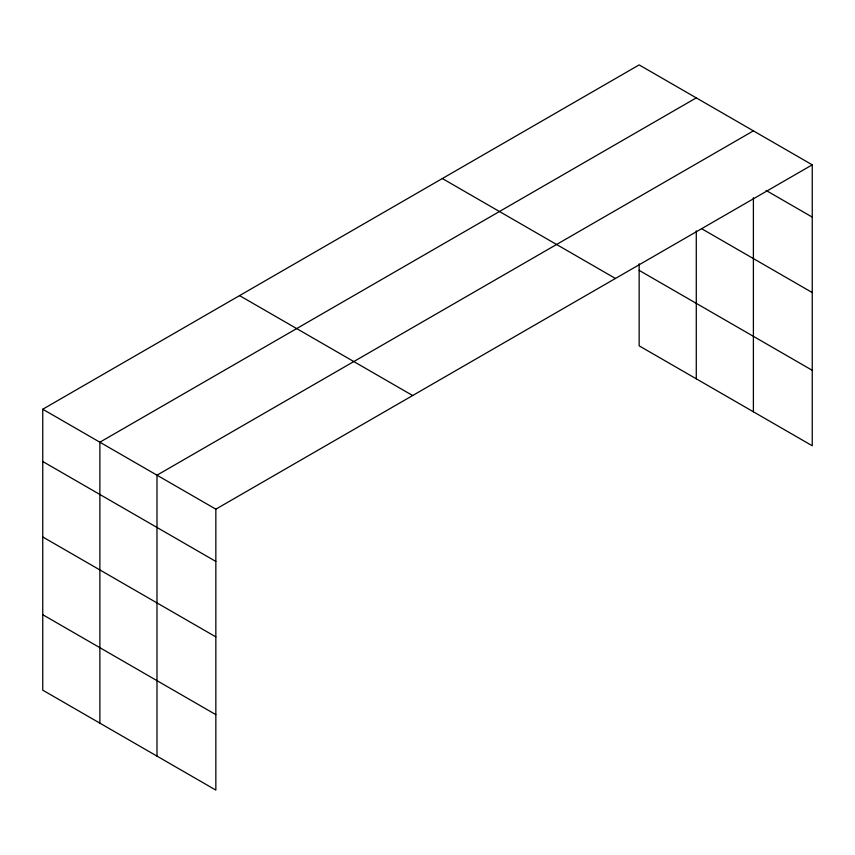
<?xml version="1.0" encoding="UTF-8"?>
<svg xmlns="http://www.w3.org/2000/svg" width="855" height="855" viewBox="0 0 855 855"><rect width="100%" height="100%" fill="white"/><g stroke="black" fill="none" stroke-linecap="round" stroke-linejoin="round"><path stroke-width="1.28" d="M812.25 164.833L639.155 64.905L42.75 409.235L42.75 690.167L215.845 790.095L215.845 509.163L812.25 164.833L812.25 445.765L639.155 345.837L639.155 263.789M696.28 97.876L99.875 442.206L99.875 723.138M753.394 130.858L156.989 475.188L156.989 756.119M766.091 190.451L812.25 217.106M701.987 228.905L812.25 292.56M639.155 270.372L812.25 370.311M442.345 178.535L615.44 278.463M239.56 295.606L412.655 395.534M42.75 409.235L215.845 509.163M42.75 461.497L215.845 561.436M42.75 536.961L215.845 636.889M42.75 614.702L215.845 714.641M753.394 197.687L753.394 411.789M696.28 230.871L696.28 378.808"/></g></svg>
